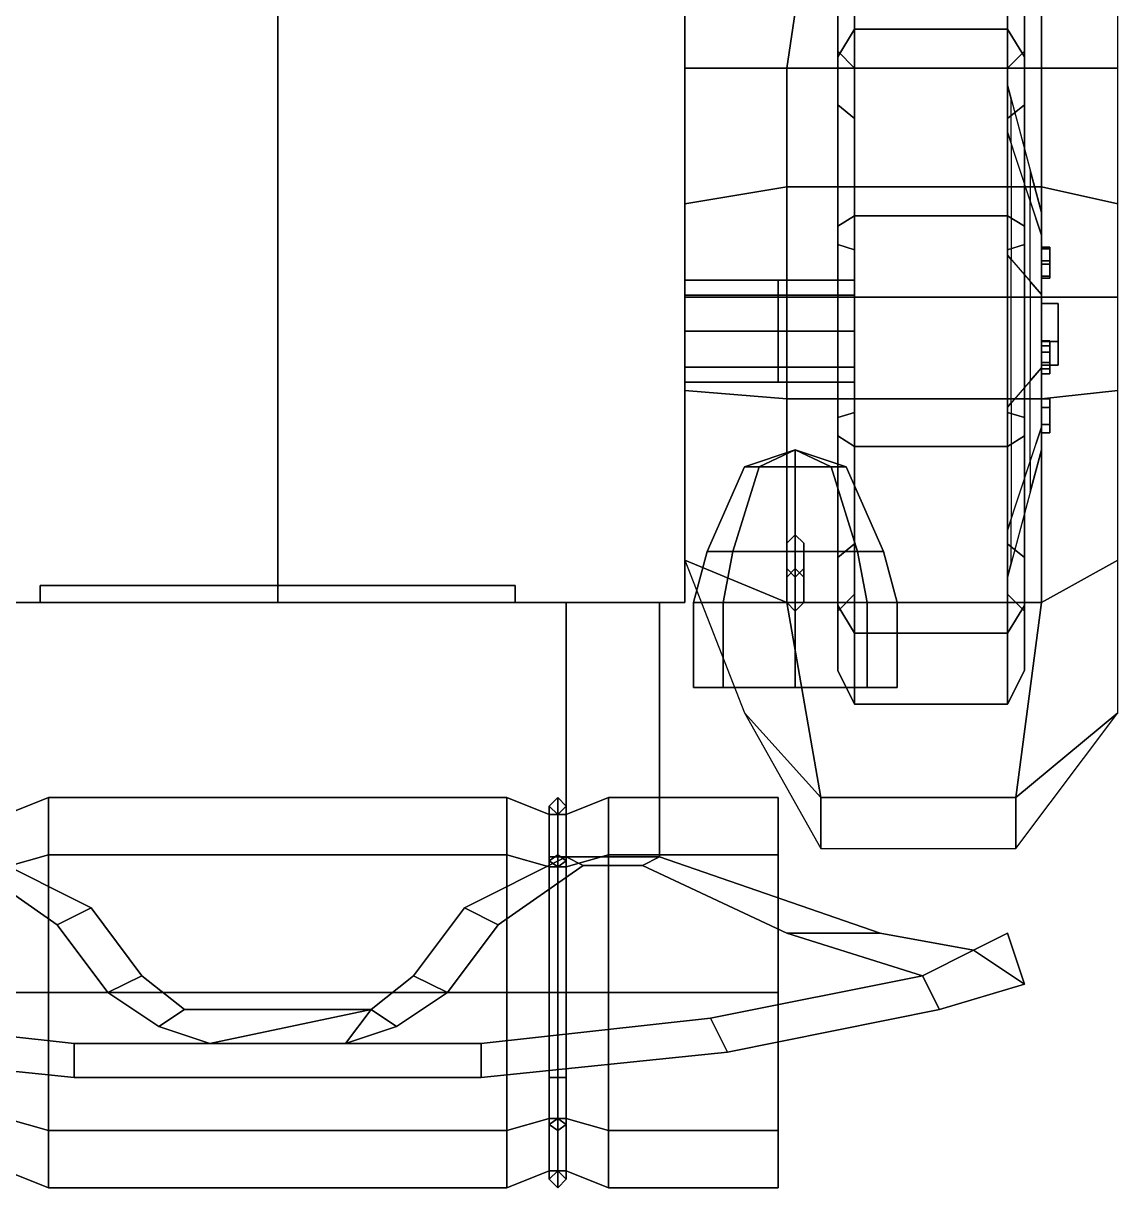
# Model space of a CAD drawing. Header units: millimetres. Extents: x -1.1 to 1.1, y -2.7 to 6.33.
# Drawn here: x -0.3 to 0.99, y -2.7 to -1.327 of the extents above; entities that cross this region are included whole.
import ezdxf

# ---------------------------------------------------------------- set-up
doc = ezdxf.new("R2010")
doc.units = ezdxf.units.MM
for name, color, linetype in [('fenders', 6, 'Continuous'), ('rope', 2, 'Continuous'), ('tent', 3, 'Continuous'), ('wheels', 2, 'Continuous')]:
    doc.layers.add(name, color=color, linetype=linetype)

msp = doc.modelspace()

# ---------------------------------------------------------------- linework, layer by layer
for points in [[(-0.48, -2.01, 0.33), (-0.48, -1.11, 0.32), (0.48, -1.11, 0.32), (0.48, -2.01, 0.33)], [(0, -1.11, 1.58), (-0.48, -1.11, 1.49), (-0.48, -2.01, 1.49), (0, -2.01, 1.58)], [(0.48, -2.01, 1.49), (0.48, -1.11, 1.49), (0, -1.11, 1.58), (0, -2.01, 1.58)], [(0.48, -2.01, 0.33), (0.48, -1.11, 0.32), (0.48, -1.11, 1.49), (0.48, -2.01, 1.49)], [(0.48, -1.63, 0.39), (0.48, -1.6476, 0.4324), (0.59, -1.6476, 0.4624), (0.59, -1.63, 0.42)], [(0.48, -1.6476, 0.3476), (0.48, -1.63, 0.39), (0.59, -1.63, 0.42), (0.59, -1.6476, 0.3776)], [(0.59, -1.6476, 0.3776), (0.59, -1.63, 0.42), (0.68, -1.63, 0.42), (0.68, -1.6476, 0.3776)], [(0.59, -1.63, 0.42), (0.59, -1.6476, 0.4624), (0.68, -1.6476, 0.4624), (0.68, -1.63, 0.42)], [(0.48, -1.6476, 0.4324), (0.48, -1.69, 0.45), (0.59, -1.69, 0.48), (0.59, -1.6476, 0.4624)], [(0.48, -1.69, 0.33), (0.48, -1.6476, 0.3476), (0.59, -1.6476, 0.3776), (0.59, -1.69, 0.36)], [(0.59, -1.69, 0.36), (0.59, -1.6476, 0.3776), (0.68, -1.6476, 0.3776), (0.68, -1.69, 0.36)], [(0.59, -1.6476, 0.4624), (0.59, -1.69, 0.48), (0.68, -1.69, 0.48), (0.68, -1.6476, 0.4624)], [(0.48, -1.69, 0.45), (0.48, -1.7324, 0.4324), (0.59, -1.7324, 0.4624), (0.59, -1.69, 0.48)], [(0.48, -1.7324, 0.3476), (0.48, -1.69, 0.33), (0.59, -1.69, 0.36), (0.59, -1.7324, 0.3776)], [(0.59, -1.7324, 0.3776), (0.59, -1.69, 0.36), (0.68, -1.69, 0.36), (0.68, -1.7324, 0.3776)], [(0.59, -1.69, 0.48), (0.59, -1.7324, 0.4624), (0.68, -1.7324, 0.4624), (0.68, -1.69, 0.48)], [(0.48, -1.7324, 0.4324), (0.48, -1.75, 0.39), (0.59, -1.75, 0.42), (0.59, -1.7324, 0.4624)], [(0.48, -1.75, 0.39), (0.48, -1.7324, 0.3476), (0.59, -1.7324, 0.3776), (0.59, -1.75, 0.42)], [(0.59, -1.75, 0.42), (0.59, -1.7324, 0.3776), (0.68, -1.7324, 0.3776), (0.68, -1.75, 0.42)], [(0.59, -1.7324, 0.4624), (0.59, -1.75, 0.42), (0.68, -1.75, 0.42), (0.68, -1.7324, 0.4624)], [(0.61, -1.83, 1.19), (0.5676, -1.85, 1.1476), (0.55, -1.85, 1.19), (0.61, -1.83, 1.19)], [(0.61, -1.83, 1.19), (0.55, -1.85, 1.19), (0.5676, -1.85, 1.2324), (0.61, -1.83, 1.19)], [(0.61, -1.83, 1.19), (0.61, -1.85, 1.13), (0.5676, -1.85, 1.1476), (0.61, -1.83, 1.19)], [(0.61, -1.83, 1.19), (0.5676, -1.85, 1.2324), (0.61, -1.85, 1.25), (0.61, -1.83, 1.19)], [(0.61, -1.83, 1.19), (0.6524, -1.85, 1.1476), (0.61, -1.85, 1.13), (0.61, -1.83, 1.19)], [(0.61, -1.83, 1.19), (0.67, -1.85, 1.19), (0.6524, -1.85, 1.1476), (0.61, -1.83, 1.19)], [(0.61, -1.83, 1.19), (0.6524, -1.85, 1.2324), (0.67, -1.85, 1.19), (0.61, -1.83, 1.19)], [(0.61, -1.83, 1.19), (0.61, -1.85, 1.25), (0.6524, -1.85, 1.2324), (0.61, -1.83, 1.19)], [(0.5676, -1.85, 1.1476), (0.5365, -1.95, 1.1165), (0.5061, -1.95, 1.19), (0.55, -1.85, 1.19)], [(0.55, -1.85, 1.19), (0.5061, -1.95, 1.19), (0.5365, -1.95, 1.2635), (0.5676, -1.85, 1.2324)], [(0.61, -1.85, 1.13), (0.61, -1.95, 1.0861), (0.5365, -1.95, 1.1165), (0.5676, -1.85, 1.1476)], [(0.5676, -1.85, 1.2324), (0.5365, -1.95, 1.2635), (0.61, -1.95, 1.2939), (0.61, -1.85, 1.25)], [(0.6524, -1.85, 1.1476), (0.6835, -1.95, 1.1165), (0.61, -1.95, 1.0861), (0.61, -1.85, 1.13)], [(0.61, -1.85, 1.25), (0.61, -1.95, 1.2939), (0.6835, -1.95, 1.2635), (0.6524, -1.85, 1.2324)], [(0.67, -1.85, 1.19), (0.7139, -1.95, 1.19), (0.6835, -1.95, 1.1165), (0.6524, -1.85, 1.1476)], [(0.6524, -1.85, 1.2324), (0.6835, -1.95, 1.2635), (0.7139, -1.95, 1.19), (0.67, -1.85, 1.19)], [(0.61, -1.93, 0.99), (0.6, -1.94, 0.99), (0.6, -1.98, 1.09), (0.61, -1.97, 1.09)], [(0.62, -1.94, 0.99), (0.61, -1.93, 0.99), (0.61, -1.97, 1.09), (0.62, -1.98, 1.09)], [(0.6, -1.94, 0.99), (0.6, -1.97, 0.99), (0.6, -2.01, 1.08), (0.6, -1.98, 1.09)], [(0.62, -1.97, 0.99), (0.62, -1.94, 0.99), (0.62, -1.98, 1.09), (0.62, -2.01, 1.08)], [(0.5365, -1.95, 1.1165), (0.5251, -2.01, 1.1051), (0.49, -2.01, 1.19), (0.5061, -1.95, 1.19)], [(0.5061, -1.95, 1.19), (0.49, -2.01, 1.19), (0.5251, -2.01, 1.2749), (0.5365, -1.95, 1.2635)], [(0.61, -1.95, 1.0861), (0.61, -2.01, 1.07), (0.5251, -2.01, 1.1051), (0.5365, -1.95, 1.1165)], [(0.5365, -1.95, 1.2635), (0.5251, -2.01, 1.2749), (0.61, -2.01, 1.31), (0.61, -1.95, 1.2939)], [(0.6835, -1.95, 1.1165), (0.6949, -2.01, 1.1051), (0.61, -2.01, 1.07), (0.61, -1.95, 1.0861)], [(0.61, -1.95, 1.2939), (0.61, -2.01, 1.31), (0.6949, -2.01, 1.2749), (0.6835, -1.95, 1.2635)], [(0.7139, -1.95, 1.19), (0.73, -2.01, 1.19), (0.6949, -2.01, 1.1051), (0.6835, -1.95, 1.1165)], [(0.6835, -1.95, 1.2635), (0.6949, -2.01, 1.2749), (0.73, -2.01, 1.19), (0.7139, -1.95, 1.19)], [(0.6, -1.97, 0.99), (0.61, -1.98, 0.99), (0.61, -2.02, 1.07), (0.6, -2.01, 1.08)], [(0.61, -1.98, 0.99), (0.62, -1.97, 0.99), (0.62, -2.01, 1.08), (0.61, -2.02, 1.07)], [(-0.28, -1.99, 0.88), (-0.28, -2.01, 0.88), (0.28, -2.01, 0.88), (0.28, -1.99, 0.88)], [(-0.28, -1.99, 1.49), (-0.28, -1.99, 0.88), (0.28, -1.99, 0.88), (0.28, -1.99, 1.49)], [(-0.28, -2.01, 1.49), (-0.28, -2.01, 0.88), (-0.28, -1.99, 0.88), (-0.28, -1.99, 1.49)], [(-0.28, -1.99, 1.49), (-0.28, -2.01, 1.39), (0.28, -2.01, 1.39), (0.28, -1.99, 1.49)], [(-0.28, -1.99, 1.42), (-0.28, -2.01, 1.32), (0.28, -2.01, 1.32), (0.28, -1.99, 1.42)], [(-0.28, -1.99, 1.36), (-0.28, -2.01, 1.26), (0.28, -2.01, 1.26), (0.28, -1.99, 1.36)], [(-0.28, -1.99, 1.3), (-0.28, -2.01, 1.2), (0.28, -2.01, 1.2), (0.28, -1.99, 1.3)], [(-0.28, -1.99, 1.24), (-0.28, -2.01, 1.14), (0.28, -2.01, 1.14), (0.28, -1.99, 1.24)], [(-0.28, -1.99, 1.18), (-0.28, -2.01, 1.08), (0.28, -2.01, 1.08), (0.28, -1.99, 1.18)], [(-0.28, -1.99, 1.12), (-0.28, -2.01, 1.02), (0.28, -2.01, 1.02), (0.28, -1.99, 1.12)], [(-0.28, -1.99, 1.06), (-0.28, -2.01, 0.96), (0.28, -2.01, 0.96), (0.28, -1.99, 1.06)], [(-0.28, -1.99, 1), (-0.28, -2.01, 0.9), (0.28, -2.01, 0.9), (0.28, -1.99, 1)], [(0.28, -1.99, 1.49), (0.28, -1.99, 0.88), (0.28, -2.01, 0.88), (0.28, -2.01, 1.49)], [(-0.28, -2.01, 0.88), (-0.48, -2.01, 0.33), (0.48, -2.01, 0.33), (0.28, -2.01, 0.88)], [(-0.48, -2.01, 1.49), (-0.48, -2.01, 0.33), (-0.28, -2.01, 0.88), (-0.28, -2.01, 1.49)], [(0, -2.01, 1.58), (-0.48, -2.01, 1.49), (-0.28, -2.01, 1.49), (0, -2.01, 1.58)], [(0, -2.01, 1.58), (-0.28, -2.01, 1.49), (0.28, -2.01, 1.49), (0, -2.01, 1.58)], [(0, -2.01, 1.58), (0.28, -2.01, 1.49), (0.48, -2.01, 1.49), (0, -2.01, 1.58)], [(0.28, -2.01, 1.49), (0.28, -2.01, 0.88), (0.48, -2.01, 0.33), (0.48, -2.01, 1.49)], [(0.34, -2.01, 0.51), (0.34, -2.31, 0.51), (0.34, -2.31, 0.57), (0.34, -2.01, 0.57)], [(0.34, -2.01, 0.57), (0.34, -2.31, 0.57), (0.45, -2.31, 0.57), (0.45, -2.01, 0.57)], [(0.45, -2.01, 0.51), (0.45, -2.31, 0.51), (0.34, -2.31, 0.51), (0.34, -2.01, 0.51)], [(0.45, -2.31, 0.57), (0.45, -2.31, 0.51), (0.45, -2.01, 0.51), (0.45, -2.01, 0.57)], [(0.49, -2.01, 1.19), (0.5251, -2.01, 1.1051), (0.5251, -2.11, 1.1051), (0.49, -2.11, 1.19)], [(0.5251, -2.01, 1.2749), (0.49, -2.01, 1.19), (0.49, -2.11, 1.19), (0.5251, -2.11, 1.2749)], [(0.5251, -2.01, 1.1051), (0.61, -2.01, 1.07), (0.61, -2.11, 1.07), (0.5251, -2.11, 1.1051)], [(0.61, -2.01, 1.31), (0.5251, -2.01, 1.2749), (0.5251, -2.11, 1.2749), (0.61, -2.11, 1.31)], [(0.61, -2.01, 1.07), (0.6949, -2.01, 1.1051), (0.6949, -2.11, 1.1051), (0.61, -2.11, 1.07)], [(0.6949, -2.01, 1.2749), (0.61, -2.01, 1.31), (0.61, -2.11, 1.31), (0.6949, -2.11, 1.2749)], [(0.6949, -2.01, 1.1051), (0.73, -2.01, 1.19), (0.73, -2.11, 1.19), (0.6949, -2.11, 1.1051)], [(0.73, -2.01, 1.19), (0.6949, -2.01, 1.2749), (0.6949, -2.11, 1.2749), (0.73, -2.11, 1.19)], [(0.5251, -2.11, 1.1051), (0.73, -2.11, 1.19), (0.6949, -2.11, 1.2749), (0.49, -2.11, 1.19)], [(0.49, -2.11, 1.19), (0.6949, -2.11, 1.2749), (0.61, -2.11, 1.31), (0.5251, -2.11, 1.2749)], [(0.61, -2.11, 1.07), (0.6949, -2.11, 1.1051), (0.73, -2.11, 1.19), (0.5251, -2.11, 1.1051)], [(-0.36, -2.32, 0.51), (-0.34, -2.31, 0.51), (-0.22, -2.37, 0.51), (-0.26, -2.39, 0.51)], [(-0.34, -2.31, 0.57), (-0.36, -2.32, 0.57), (-0.26, -2.39, 0.57), (-0.22, -2.37, 0.57)], [(-0.26, -2.39, 0.51), (-0.26, -2.39, 0.57), (-0.36, -2.32, 0.57), (-0.36, -2.32, 0.51)], [(-0.22, -2.37, 0.57), (-0.22, -2.37, 0.51), (-0.34, -2.31, 0.51), (-0.34, -2.31, 0.57)], [(0.22, -2.37, 0.51), (0.22, -2.37, 0.57), (0.34, -2.31, 0.57), (0.34, -2.31, 0.51)], [(0.34, -2.31, 0.51), (0.36, -2.32, 0.51), (0.26, -2.39, 0.51), (0.22, -2.37, 0.51)], [(0.36, -2.32, 0.57), (0.34, -2.31, 0.57), (0.22, -2.37, 0.57), (0.26, -2.39, 0.57)], [(0.26, -2.39, 0.57), (0.26, -2.39, 0.51), (0.36, -2.32, 0.51), (0.36, -2.32, 0.57)], [(0.45, -2.31, 0.51), (0.43, -2.32, 0.51), (0.36, -2.32, 0.51), (0.34, -2.31, 0.51)], [(0.43, -2.32, 0.57), (0.45, -2.31, 0.57), (0.34, -2.31, 0.57), (0.36, -2.32, 0.57)], [(0.36, -2.32, 0.57), (0.36, -2.32, 0.51), (0.43, -2.32, 0.51), (0.43, -2.32, 0.57)], [(0.45, -2.31, 0.57), (0.43, -2.32, 0.57), (0.6, -2.4, 0.57), (0.71, -2.4, 0.57)], [(0.43, -2.32, 0.51), (0.45, -2.31, 0.51), (0.71, -2.4, 0.51), (0.6, -2.4, 0.51)], [(0.43, -2.32, 0.57), (0.43, -2.32, 0.51), (0.6, -2.4, 0.51), (0.6, -2.4, 0.57)], [(0.45, -2.31, 0.51), (0.45, -2.31, 0.57), (0.71, -2.4, 0.57), (0.71, -2.4, 0.51)], [(-0.26, -2.39, 0.51), (-0.22, -2.37, 0.51), (-0.16, -2.45, 0.51), (-0.2, -2.47, 0.51)], [(-0.22, -2.37, 0.57), (-0.26, -2.39, 0.57), (-0.2, -2.47, 0.57), (-0.16, -2.45, 0.57)], [(-0.16, -2.45, 0.57), (-0.16, -2.45, 0.51), (-0.22, -2.37, 0.51), (-0.22, -2.37, 0.57)], [(0.16, -2.45, 0.51), (0.16, -2.45, 0.57), (0.22, -2.37, 0.57), (0.22, -2.37, 0.51)], [(0.22, -2.37, 0.51), (0.26, -2.39, 0.51), (0.2, -2.47, 0.51), (0.16, -2.45, 0.51)], [(0.26, -2.39, 0.57), (0.22, -2.37, 0.57), (0.16, -2.45, 0.57), (0.2, -2.47, 0.57)], [(-0.2, -2.47, 0.51), (-0.2, -2.47, 0.57), (-0.26, -2.39, 0.57), (-0.26, -2.39, 0.51)], [(0.2, -2.47, 0.57), (0.2, -2.47, 0.51), (0.26, -2.39, 0.51), (0.26, -2.39, 0.57)], [(0.6, -2.4, 0.57), (0.6, -2.4, 0.51), (0.76, -2.45, 0.51), (0.76, -2.45, 0.57)], [(0.71, -2.4, 0.57), (0.6, -2.4, 0.57), (0.76, -2.45, 0.57), (0.82, -2.42, 0.57)], [(0.6, -2.4, 0.51), (0.71, -2.4, 0.51), (0.82, -2.42, 0.51), (0.76, -2.45, 0.51)], [(0.71, -2.4, 0.51), (0.71, -2.4, 0.57), (0.82, -2.42, 0.57), (0.82, -2.42, 0.51)], [(0.82, -2.42, 0.47), (0.82, -2.42, 0.51), (0.82, -2.42, 0.51), (0.86, -2.4, 0.47)], [(0.82, -2.42, 0.51), (0.82, -2.42, 0.57), (0.86, -2.4, 0.61), (0.86, -2.4, 0.47)], [(0.82, -2.42, 0.61), (0.88, -2.46, 0.61), (0.86, -2.4, 0.61)], [(0.82, -2.42, 0.57), (0.82, -2.42, 0.61), (0.86, -2.4, 0.61)], [(0.82, -2.42, 0.47), (0.86, -2.4, 0.47), (0.86, -2.4, 0.47), (0.88, -2.46, 0.47)], [(0.86, -2.4, 0.47), (0.86, -2.4, 0.61), (0.88, -2.46, 0.61), (0.88, -2.46, 0.47)], [(0.76, -2.45, 0.51), (0.82, -2.42, 0.51), (0.82, -2.42, 0.47), (0.76, -2.45, 0.47)], [(0.76, -2.45, 0.57), (0.76, -2.45, 0.61), (0.82, -2.42, 0.61), (0.82, -2.42, 0.57)], [(0.82, -2.42, 0.61), (0.76, -2.45, 0.61), (0.78, -2.49, 0.61), (0.88, -2.46, 0.61)], [(0.76, -2.45, 0.47), (0.82, -2.42, 0.47), (0.88, -2.46, 0.47), (0.78, -2.49, 0.47)], [(-0.16, -2.45, 0.57), (-0.2, -2.47, 0.57), (-0.14, -2.51, 0.57), (-0.11, -2.49, 0.57)], [(-0.2, -2.47, 0.51), (-0.16, -2.45, 0.51), (-0.11, -2.49, 0.51), (-0.14, -2.51, 0.51)], [(-0.11, -2.49, 0.57), (-0.11, -2.49, 0.51), (-0.16, -2.45, 0.51), (-0.16, -2.45, 0.57)], [(0.11, -2.49, 0.51), (0.11, -2.49, 0.57), (0.16, -2.45, 0.57), (0.16, -2.45, 0.51)], [(0.16, -2.45, 0.51), (0.2, -2.47, 0.51), (0.14, -2.51, 0.51), (0.11, -2.49, 0.51)], [(0.2, -2.47, 0.57), (0.16, -2.45, 0.57), (0.11, -2.49, 0.57), (0.14, -2.51, 0.57)], [(0.51, -2.5, 0.47), (0.51, -2.5, 0.61), (0.76, -2.45, 0.61), (0.76, -2.45, 0.47)], [(0.76, -2.45, 0.61), (0.51, -2.5, 0.61), (0.53, -2.54, 0.61), (0.78, -2.49, 0.61)], [(0.51, -2.5, 0.47), (0.76, -2.45, 0.47), (0.78, -2.49, 0.47), (0.53, -2.54, 0.47)], [(-0.14, -2.51, 0.51), (-0.14, -2.51, 0.57), (-0.2, -2.47, 0.57), (-0.2, -2.47, 0.51)], [(0.14, -2.51, 0.57), (0.14, -2.51, 0.51), (0.2, -2.47, 0.51), (0.2, -2.47, 0.57)], [(0.88, -2.46, 0.47), (0.88, -2.46, 0.61), (0.78, -2.49, 0.61), (0.78, -2.49, 0.47)], [(-0.11, -2.49, 0.57), (-0.14, -2.51, 0.57), (-0.08, -2.53, 0.57), (0.11, -2.49, 0.57)], [(-0.14, -2.51, 0.51), (-0.11, -2.49, 0.51), (0.11, -2.49, 0.51), (-0.08, -2.53, 0.51)], [(0.11, -2.49, 0.57), (0.11, -2.49, 0.51), (-0.11, -2.49, 0.51), (-0.11, -2.49, 0.57)], [(0.08, -2.53, 0.57), (0.11, -2.49, 0.57), (0.11, -2.49, 0.57), (-0.08, -2.53, 0.57)], [(0.11, -2.49, 0.51), (0.08, -2.53, 0.51), (-0.08, -2.53, 0.51), (0.11, -2.49, 0.51)], [(0.11, -2.49, 0.51), (0.14, -2.51, 0.51), (0.08, -2.53, 0.51), (0.11, -2.49, 0.51)], [(0.14, -2.51, 0.57), (0.11, -2.49, 0.57), (0.11, -2.49, 0.57), (0.08, -2.53, 0.57)], [(0.78, -2.49, 0.47), (0.78, -2.49, 0.61), (0.53, -2.54, 0.61), (0.53, -2.54, 0.47)], [(-0.51, -2.5, 0.47), (-0.24, -2.53, 0.47), (-0.24, -2.57, 0.47), (-0.53, -2.54, 0.47)], [(-0.24, -2.53, 0.61), (-0.51, -2.5, 0.61), (-0.53, -2.54, 0.61), (-0.24, -2.57, 0.61)], [(-0.24, -2.53, 0.61), (-0.24, -2.53, 0.47), (-0.51, -2.5, 0.47), (-0.51, -2.5, 0.61)], [(-0.08, -2.53, 0.51), (-0.08, -2.53, 0.57), (-0.14, -2.51, 0.57), (-0.14, -2.51, 0.51)], [(0.08, -2.53, 0.57), (0.08, -2.53, 0.51), (0.14, -2.51, 0.51), (0.14, -2.51, 0.57)], [(0.24, -2.53, 0.47), (0.24, -2.53, 0.61), (0.51, -2.5, 0.61), (0.51, -2.5, 0.47)], [(0.51, -2.5, 0.61), (0.24, -2.53, 0.61), (0.24, -2.57, 0.61), (0.53, -2.54, 0.61)], [(0.24, -2.53, 0.47), (0.51, -2.5, 0.47), (0.53, -2.54, 0.47), (0.24, -2.57, 0.47)], [(-0.53, -2.54, 0.61), (-0.53, -2.54, 0.47), (-0.24, -2.57, 0.47), (-0.24, -2.57, 0.61)], [(0.24, -2.53, 0.61), (0.24, -2.53, 0.47), (-0.24, -2.53, 0.47), (-0.24, -2.53, 0.61)], [(-0.24, -2.53, 0.47), (0.24, -2.53, 0.47), (0.24, -2.57, 0.47), (-0.24, -2.57, 0.47)], [(0.24, -2.53, 0.61), (-0.24, -2.53, 0.61), (-0.24, -2.57, 0.61), (0.24, -2.57, 0.61)], [(0.53, -2.54, 0.47), (0.53, -2.54, 0.61), (0.24, -2.57, 0.61), (0.24, -2.57, 0.47)], [(-0.24, -2.57, 0.61), (-0.24, -2.57, 0.47), (0.24, -2.57, 0.47), (0.24, -2.57, 0.61)]]:
    msp.add_3dface(points)
at = {"layer": 'fenders'}
for points in [[(0.48, -1.11, 0.54), (0.48, -1.38, 0.8), (0.6, -1.38, 0.99), (0.64, -1.11, 0.77)], [(0.64, -1.11, 0.77), (0.6, -1.38, 0.99), (0.9, -1.38, 0.99), (0.9, -1.11, 0.77)], [(0.9, -1.11, 0.77), (0.9, -1.38, 0.99), (0.99, -1.38, 0.8), (0.99, -1.11, 0.54)], [(0.48, -1.38, 0.8), (0.48, -1.54, 0.87), (0.6, -1.52, 1.04), (0.6, -1.38, 0.99)], [(0.6, -1.38, 0.99), (0.6, -1.52, 1.04), (0.9, -1.52, 1.04), (0.9, -1.38, 0.99)], [(0.9, -1.38, 0.99), (0.9, -1.52, 1.04), (0.99, -1.54, 0.87), (0.99, -1.38, 0.8)], [(0.48, -1.54, 0.87), (0.48, -1.65, 0.9), (0.6, -1.65, 1.07), (0.6, -1.52, 1.04)], [(0.6, -1.52, 1.04), (0.6, -1.65, 1.07), (0.9, -1.65, 1.07), (0.9, -1.52, 1.04)], [(0.9, -1.52, 1.04), (0.9, -1.65, 1.07), (0.99, -1.65, 0.9), (0.99, -1.54, 0.87)], [(0.48, -1.65, 0.9), (0.48, -1.76, 0.9), (0.6, -1.77, 1.07), (0.6, -1.65, 1.07)], [(0.6, -1.65, 1.07), (0.6, -1.77, 1.07), (0.9, -1.77, 1.07), (0.9, -1.65, 1.07)], [(0.9, -1.65, 1.07), (0.9, -1.77, 1.07), (0.99, -1.76, 0.9), (0.99, -1.65, 0.9)], [(0.48, -1.76, 0.9), (0.48, -1.96, 0.85), (0.6, -2.01, 1.01), (0.6, -1.77, 1.07)], [(0.6, -1.77, 1.07), (0.6, -2.01, 1.01), (0.9, -2.01, 1.01), (0.9, -1.77, 1.07)], [(0.9, -1.77, 1.07), (0.9, -2.01, 1.01), (0.99, -1.96, 0.85), (0.99, -1.76, 0.9)], [(0.48, -1.96, 0.85), (0.55, -2.14, 0.69), (0.64, -2.24, 0.85), (0.6, -2.01, 1.01)], [(0.9, -2.01, 1.01), (0.87, -2.24, 0.85), (0.99, -2.14, 0.69), (0.99, -1.96, 0.85)], [(0.6, -2.01, 1.01), (0.64, -2.24, 0.85), (0.87, -2.24, 0.85), (0.9, -2.01, 1.01)], [(0.55, -2.14, 0.69), (0.55, -2.14, 0.69), (0.64, -2.3, 0.69), (0.64, -2.24, 0.85)], [(0.87, -2.24, 0.85), (0.87, -2.3, 0.69), (0.99, -2.14, 0.69)], [(0.64, -2.24, 0.85), (0.64, -2.3, 0.69), (0.87, -2.3, 0.69), (0.87, -2.24, 0.85)]]:
    msp.add_3dface(points, dxfattribs=at)
at = {"layer": 'rope'}
for points in [[(0.33, -2.31, 0.45), (0.32, -2.31, 0.46), (0.32, -2.25, 0.84), (0.33, -2.24, 0.84)], [(0.33, -2.24, 0.84), (0.32, -2.25, 0.84), (0.32, -2.3144, 0.9956), (0.33, -2.3074, 1.0026)], [(0.32, -2.31, 0.46), (0.33, -2.31, 0.47), (0.33, -2.26, 0.84), (0.32, -2.25, 0.84)], [(0.32, -2.25, 0.84), (0.33, -2.26, 0.84), (0.33, -2.3215, 0.9885), (0.32, -2.3144, 0.9956)], [(0.34, -2.31, 0.46), (0.33, -2.31, 0.45), (0.33, -2.24, 0.84), (0.34, -2.25, 0.84)], [(0.34, -2.25, 0.84), (0.33, -2.24, 0.84), (0.33, -2.3074, 1.0026), (0.34, -2.3144, 0.9956)], [(0.33, -2.31, 0.47), (0.34, -2.31, 0.46), (0.34, -2.25, 0.84), (0.33, -2.26, 0.84)], [(0.33, -2.26, 0.84), (0.34, -2.25, 0.84), (0.34, -2.3144, 0.9956), (0.33, -2.3215, 0.9885)], [(0.33, -2.3074, 1.0026), (0.32, -2.3144, 0.9956), (0.32, -2.47, 1.06), (0.33, -2.47, 1.07)], [(0.33, -2.31, 0.47), (0.32, -2.31, 0.46), (0.32, -2.57, 0.46), (0.33, -2.57, 0.47)], [(0.32, -2.31, 0.46), (0.33, -2.31, 0.45), (0.33, -2.57, 0.45), (0.32, -2.57, 0.46)], [(0.32, -2.3144, 0.9956), (0.33, -2.3215, 0.9885), (0.33, -2.47, 1.05), (0.32, -2.47, 1.06)], [(0.34, -2.3144, 0.9956), (0.33, -2.3074, 1.0026), (0.33, -2.47, 1.07), (0.34, -2.47, 1.06)], [(0.34, -2.31, 0.46), (0.33, -2.31, 0.47), (0.33, -2.57, 0.47), (0.34, -2.57, 0.46)], [(0.33, -2.31, 0.45), (0.34, -2.31, 0.46), (0.34, -2.57, 0.46), (0.33, -2.57, 0.45)], [(0.33, -2.3215, 0.9885), (0.34, -2.3144, 0.9956), (0.34, -2.47, 1.06), (0.33, -2.47, 1.05)], [(0.32, -2.47, 1.06), (0.33, -2.47, 1.05), (0.33, -2.6185, 0.9885), (0.32, -2.6256, 0.9956)], [(0.33, -2.47, 1.07), (0.32, -2.47, 1.06), (0.32, -2.6256, 0.9956), (0.33, -2.6326, 1.0026)], [(0.33, -2.47, 1.05), (0.34, -2.47, 1.06), (0.34, -2.6256, 0.9956), (0.33, -2.6185, 0.9885)], [(0.34, -2.47, 1.06), (0.33, -2.47, 1.07), (0.33, -2.6326, 1.0026), (0.34, -2.6256, 0.9956)], [(0.32, -2.69, 0.84), (0.33, -2.68, 0.84), (0.33, -2.57, 0.47), (0.32, -2.57, 0.46)], [(0.33, -2.7, 0.84), (0.32, -2.69, 0.84), (0.32, -2.57, 0.46), (0.33, -2.57, 0.45)], [(0.33, -2.68, 0.84), (0.34, -2.69, 0.84), (0.34, -2.57, 0.46), (0.33, -2.57, 0.47)], [(0.34, -2.69, 0.84), (0.33, -2.7, 0.84), (0.33, -2.57, 0.45), (0.34, -2.57, 0.46)], [(0.32, -2.6256, 0.9956), (0.33, -2.6185, 0.9885), (0.33, -2.68, 0.84), (0.32, -2.69, 0.84)], [(0.33, -2.6185, 0.9885), (0.34, -2.6256, 0.9956), (0.34, -2.69, 0.84), (0.33, -2.68, 0.84)], [(0.33, -2.6326, 1.0026), (0.32, -2.6256, 0.9956), (0.32, -2.69, 0.84), (0.33, -2.7, 0.84)], [(0.34, -2.6256, 0.9956), (0.33, -2.6326, 1.0026), (0.33, -2.7, 0.84), (0.34, -2.69, 0.84)]]:
    msp.add_3dface(points, dxfattribs=at)
at = {"layer": 'tent'}
for points in [[(-0.27, -2.3074, 1.0026), (-0.27, -2.24, 0.84), (-0.32, -2.26, 0.84), (-0.32, -2.3215, 0.9885)], [(-0.27, -2.24, 0.84), (-0.27, -2.3074, 0.6774), (-0.32, -2.3215, 0.6915), (-0.32, -2.26, 0.84)], [(0.27, -2.3074, 1.0026), (0.27, -2.24, 0.84), (-0.27, -2.24, 0.84), (-0.27, -2.3074, 1.0026)], [(0.27, -2.24, 0.84), (0.27, -2.3074, 0.6774), (-0.27, -2.3074, 0.6774), (-0.27, -2.24, 0.84)], [(0.27, -2.24, 0.84), (0.27, -2.3074, 1.0026), (0.32, -2.3215, 0.9885), (0.32, -2.26, 0.84)], [(0.27, -2.3074, 0.6774), (0.27, -2.24, 0.84), (0.32, -2.26, 0.84), (0.32, -2.3215, 0.6915)], [(0.39, -2.3074, 1.0026), (0.39, -2.24, 0.84), (0.34, -2.26, 0.84), (0.34, -2.3215, 0.9885)], [(0.39, -2.24, 0.84), (0.39, -2.3074, 0.6774), (0.34, -2.3215, 0.6915), (0.34, -2.26, 0.84)], [(0.39, -2.24, 0.84), (0.39, -2.3074, 1.0026), (0.59, -2.3074, 1.0026), (0.59, -2.24, 0.84)], [(0.39, -2.3074, 0.6774), (0.39, -2.24, 0.84), (0.59, -2.24, 0.84), (0.59, -2.3074, 0.6774)], [(0.59, -2.3074, 1.0026), (0.59, -2.7, 0.84), (0.59, -2.6326, 0.6774), (0.59, -2.24, 0.84)], [(0.59, -2.24, 0.84), (0.59, -2.6326, 0.6774), (0.59, -2.47, 0.61), (0.59, -2.3074, 0.6774)], [(0.32, -2.26, 0.84), (0.32, -2.3215, 0.9885), (0.34, -2.3215, 0.9885), (0.34, -2.26, 0.84)], [(0.32, -2.3215, 0.6915), (0.32, -2.26, 0.84), (0.34, -2.26, 0.84), (0.34, -2.3215, 0.6915)], [(0.32, -2.26, 0.84), (0.32, -2.3215, 0.9885), (0.34, -2.3215, 0.9885), (0.34, -2.26, 0.84)], [(0.32, -2.3215, 0.6915), (0.32, -2.26, 0.84), (0.34, -2.26, 0.84), (0.34, -2.3215, 0.6915)], [(-0.27, -2.47, 1.07), (-0.27, -2.3074, 1.0026), (-0.32, -2.3215, 0.9885), (-0.32, -2.47, 1.05)], [(-0.27, -2.3074, 0.6774), (-0.27, -2.47, 0.61), (-0.32, -2.47, 0.63), (-0.32, -2.3215, 0.6915)], [(0.27, -2.47, 1.07), (0.27, -2.3074, 1.0026), (-0.27, -2.3074, 1.0026), (-0.27, -2.47, 1.07)], [(0.27, -2.3074, 0.6774), (0.27, -2.47, 0.61), (-0.27, -2.47, 0.61), (-0.27, -2.3074, 0.6774)], [(0.27, -2.3074, 1.0026), (0.27, -2.47, 1.07), (0.32, -2.47, 1.05), (0.32, -2.3215, 0.9885)], [(0.27, -2.47, 0.61), (0.27, -2.3074, 0.6774), (0.32, -2.3215, 0.6915), (0.32, -2.47, 0.63)], [(0.39, -2.47, 1.07), (0.39, -2.3074, 1.0026), (0.34, -2.3215, 0.9885), (0.34, -2.47, 1.05)], [(0.39, -2.3074, 0.6774), (0.39, -2.47, 0.61), (0.34, -2.47, 0.63), (0.34, -2.3215, 0.6915)], [(0.39, -2.3074, 1.0026), (0.39, -2.47, 1.07), (0.59, -2.47, 1.07), (0.59, -2.3074, 1.0026)], [(0.39, -2.47, 0.61), (0.39, -2.3074, 0.6774), (0.59, -2.3074, 0.6774), (0.59, -2.47, 0.61)], [(0.59, -2.47, 1.07), (0.59, -2.6326, 1.0026), (0.59, -2.7, 0.84), (0.59, -2.3074, 1.0026)], [(0.32, -2.3215, 0.9885), (0.32, -2.47, 1.05), (0.34, -2.47, 1.05), (0.34, -2.3215, 0.9885)], [(0.32, -2.47, 0.63), (0.32, -2.3215, 0.6915), (0.34, -2.3215, 0.6915), (0.34, -2.47, 0.63)], [(0.32, -2.3215, 0.9885), (0.32, -2.47, 1.05), (0.34, -2.47, 1.05), (0.34, -2.3215, 0.9885)], [(0.32, -2.47, 0.63), (0.32, -2.3215, 0.6915), (0.34, -2.3215, 0.6915), (0.34, -2.47, 0.63)], [(-0.27, -2.6326, 1.0026), (-0.27, -2.47, 1.07), (-0.32, -2.47, 1.05), (-0.32, -2.6185, 0.9885)], [(-0.27, -2.47, 0.61), (-0.27, -2.6326, 0.6774), (-0.32, -2.6185, 0.6915), (-0.32, -2.47, 0.63)], [(0.27, -2.6326, 1.0026), (0.27, -2.47, 1.07), (-0.27, -2.47, 1.07), (-0.27, -2.6326, 1.0026)], [(0.27, -2.47, 0.61), (0.27, -2.6326, 0.6774), (-0.27, -2.6326, 0.6774), (-0.27, -2.47, 0.61)], [(0.27, -2.47, 1.07), (0.27, -2.6326, 1.0026), (0.32, -2.6185, 0.9885), (0.32, -2.47, 1.05)], [(0.27, -2.6326, 0.6774), (0.27, -2.47, 0.61), (0.32, -2.47, 0.63), (0.32, -2.6185, 0.6915)], [(0.32, -2.47, 1.05), (0.32, -2.6185, 0.9885), (0.34, -2.6185, 0.9885), (0.34, -2.47, 1.05)], [(0.32, -2.6185, 0.6915), (0.32, -2.47, 0.63), (0.34, -2.47, 0.63), (0.34, -2.6185, 0.6915)], [(0.32, -2.47, 1.05), (0.32, -2.6185, 0.9885), (0.34, -2.6185, 0.9885), (0.34, -2.47, 1.05)], [(0.32, -2.6185, 0.6915), (0.32, -2.47, 0.63), (0.34, -2.47, 0.63), (0.34, -2.6185, 0.6915)], [(0.39, -2.6326, 1.0026), (0.39, -2.47, 1.07), (0.34, -2.47, 1.05), (0.34, -2.6185, 0.9885)], [(0.39, -2.47, 0.61), (0.39, -2.6326, 0.6774), (0.34, -2.6185, 0.6915), (0.34, -2.47, 0.63)], [(0.39, -2.47, 1.07), (0.39, -2.6326, 1.0026), (0.59, -2.6326, 1.0026), (0.59, -2.47, 1.07)], [(0.39, -2.6326, 0.6774), (0.39, -2.47, 0.61), (0.59, -2.47, 0.61), (0.59, -2.6326, 0.6774)], [(-0.27, -2.7, 0.84), (-0.27, -2.6326, 1.0026), (-0.32, -2.6185, 0.9885), (-0.32, -2.68, 0.84)], [(-0.27, -2.6326, 0.6774), (-0.27, -2.7, 0.84), (-0.32, -2.68, 0.84), (-0.32, -2.6185, 0.6915)], [(0.27, -2.6326, 1.0026), (0.27, -2.7, 0.84), (0.32, -2.68, 0.84), (0.32, -2.6185, 0.9885)], [(0.27, -2.7, 0.84), (0.27, -2.6326, 0.6774), (0.32, -2.6185, 0.6915), (0.32, -2.68, 0.84)], [(0.32, -2.6185, 0.9885), (0.32, -2.68, 0.84), (0.34, -2.68, 0.84), (0.34, -2.6185, 0.9885)], [(0.32, -2.68, 0.84), (0.32, -2.6185, 0.6915), (0.34, -2.6185, 0.6915), (0.34, -2.68, 0.84)], [(0.32, -2.6185, 0.9885), (0.32, -2.68, 0.84), (0.34, -2.68, 0.84), (0.34, -2.6185, 0.9885)], [(0.32, -2.68, 0.84), (0.32, -2.6185, 0.6915), (0.34, -2.6185, 0.6915), (0.34, -2.68, 0.84)], [(0.39, -2.7, 0.84), (0.39, -2.6326, 1.0026), (0.34, -2.6185, 0.9885), (0.34, -2.68, 0.84)], [(0.39, -2.6326, 0.6774), (0.39, -2.7, 0.84), (0.34, -2.68, 0.84), (0.34, -2.6185, 0.6915)], [(0.27, -2.7, 0.84), (0.27, -2.6326, 1.0026), (-0.27, -2.6326, 1.0026), (-0.27, -2.7, 0.84)], [(0.27, -2.6326, 0.6774), (0.27, -2.7, 0.84), (-0.27, -2.7, 0.84), (-0.27, -2.6326, 0.6774)], [(0.39, -2.6326, 1.0026), (0.39, -2.7, 0.84), (0.59, -2.7, 0.84), (0.59, -2.6326, 1.0026)], [(0.39, -2.7, 0.84), (0.39, -2.6326, 0.6774), (0.59, -2.6326, 0.6774), (0.59, -2.7, 0.84)]]:
    msp.add_3dface(points, dxfattribs=at)
at = {"layer": 'wheels'}
for points in [[(0.68, -1.334, 0.6786), (0.68, -1.25, 0.42), (0.66, -1.29, 0.42), (0.66, -1.3664, 0.6551)], [(0.68, -1.25, 0.42), (0.68, -1.334, 0.1614), (0.66, -1.3664, 0.1849), (0.66, -1.29, 0.42)], [(0.68, -1.25, 0.42), (0.68, -1.334, 0.6786), (0.86, -1.334, 0.6786), (0.86, -1.25, 0.42)], [(0.68, -1.334, 0.1614), (0.68, -1.25, 0.42), (0.86, -1.25, 0.42), (0.86, -1.334, 0.1614)], [(0.86, -1.25, 0.42), (0.86, -1.334, 0.6786), (0.88, -1.3664, 0.6551), (0.88, -1.29, 0.42)], [(0.86, -1.334, 0.1614), (0.86, -1.25, 0.42), (0.88, -1.29, 0.42), (0.88, -1.3664, 0.1849)], [(0.66, -1.3664, 0.6551), (0.66, -1.29, 0.42), (0.66, -1.36, 0.42), (0.66, -1.423, 0.614)], [(0.66, -1.29, 0.42), (0.66, -1.3664, 0.1849), (0.66, -1.423, 0.226), (0.66, -1.36, 0.42)], [(0.88, -1.29, 0.42), (0.88, -1.3664, 0.6551), (0.88, -1.423, 0.614), (0.88, -1.36, 0.42)], [(0.88, -1.3664, 0.1849), (0.88, -1.29, 0.42), (0.88, -1.36, 0.42), (0.88, -1.423, 0.226)], [(0.68, -1.554, 0.8385), (0.68, -1.334, 0.6786), (0.66, -1.3664, 0.6551), (0.66, -1.5664, 0.8004)], [(0.68, -1.334, 0.1614), (0.68, -1.554, 0.0015), (0.66, -1.5664, 0.0396), (0.66, -1.3664, 0.1849)], [(0.68, -1.334, 0.6786), (0.68, -1.554, 0.8385), (0.86, -1.554, 0.8385), (0.86, -1.334, 0.6786)], [(0.68, -1.554, 0.0015), (0.68, -1.334, 0.1614), (0.86, -1.334, 0.1614), (0.86, -1.554, 0.0015)], [(0.86, -1.334, 0.6786), (0.86, -1.554, 0.8385), (0.88, -1.5664, 0.8004), (0.88, -1.3664, 0.6551)], [(0.86, -1.554, 0.0015), (0.86, -1.334, 0.1614), (0.88, -1.3664, 0.1849), (0.88, -1.5664, 0.0396)], [(0.68, -1.38, 0.42), (0.68, -1.4392, 0.6022), (0.66, -1.423, 0.614), (0.66, -1.36, 0.42)], [(0.68, -1.4392, 0.2378), (0.68, -1.38, 0.42), (0.66, -1.36, 0.42), (0.66, -1.423, 0.226)], [(0.66, -1.5664, 0.8004), (0.66, -1.3664, 0.6551), (0.66, -1.423, 0.614), (0.66, -1.588, 0.7338)], [(0.66, -1.3664, 0.1849), (0.66, -1.5664, 0.0396), (0.66, -1.588, 0.1062), (0.66, -1.423, 0.226)], [(0.86, -1.4392, 0.6022), (0.86, -1.38, 0.42), (0.88, -1.36, 0.42), (0.88, -1.423, 0.614)], [(0.86, -1.38, 0.42), (0.86, -1.4392, 0.2378), (0.88, -1.423, 0.226), (0.88, -1.36, 0.42)], [(0.88, -1.3664, 0.6551), (0.88, -1.5664, 0.8004), (0.88, -1.588, 0.7338), (0.88, -1.423, 0.614)], [(0.88, -1.5664, 0.0396), (0.88, -1.3664, 0.1849), (0.88, -1.423, 0.226), (0.88, -1.588, 0.1062)], [(0.68, -1.4392, 0.6022), (0.68, -1.38, 0.42), (0.68, -2, 0.42), (0.68, -1.9408, 0.6022)], [(0.68, -1.38, 0.42), (0.68, -1.4392, 0.2378), (0.68, -1.9408, 0.2378), (0.68, -2, 0.42)], [(0.86, -1.38, 0.42), (0.86, -1.4392, 0.6022), (0.86, -1.4554, 0.5905), (0.86, -1.4, 0.42)], [(0.86, -1.4392, 0.2378), (0.86, -1.38, 0.42), (0.86, -1.4, 0.42), (0.86, -1.4554, 0.2495)], [(0.86, -1.4, 0.42), (0.86, -1.4554, 0.5905), (0.8644, -1.4688, 0.5807), (0.8644, -1.4166, 0.42)], [(0.9, -1.55, 0.42), (0.9, -1.5767, 0.3377), (0.86, -1.4554, 0.2495), (0.86, -1.4, 0.42)], [(0.68, -1.4392, 0.6022), (0.68, -1.5942, 0.7148), (0.66, -1.588, 0.7338), (0.66, -1.423, 0.614)], [(0.68, -1.5942, 0.1252), (0.68, -1.4392, 0.2378), (0.66, -1.423, 0.226), (0.66, -1.588, 0.1062)], [(0.86, -1.5942, 0.7148), (0.86, -1.4392, 0.6022), (0.88, -1.423, 0.614), (0.88, -1.588, 0.7338)], [(0.86, -1.4392, 0.2378), (0.86, -1.5942, 0.1252), (0.88, -1.588, 0.1062), (0.88, -1.423, 0.226)], [(0.68, -1.7858, 0.7148), (0.68, -1.5942, 0.7148), (0.68, -1.4392, 0.6022), (0.68, -1.9408, 0.6022)], [(0.68, -1.5942, 0.1252), (0.68, -1.7858, 0.1252), (0.68, -1.9408, 0.2378), (0.68, -1.4392, 0.2378)], [(0.86, -1.4392, 0.6022), (0.86, -1.5942, 0.7148), (0.86, -1.6004, 0.6958), (0.86, -1.4554, 0.5905)], [(0.86, -1.5942, 0.1252), (0.86, -1.4392, 0.2378), (0.86, -1.4554, 0.2495), (0.86, -1.6004, 0.1442)], [(0.9, -1.6467, 0.5531), (0.9, -1.5767, 0.5023), (0.86, -1.4554, 0.5905), (0.86, -1.6004, 0.6958)], [(0.86, -1.6004, 0.1442), (0.86, -1.4554, 0.2495), (0.8644, -1.4688, 0.2593), (0.8644, -1.6055, 0.16)], [(0.9, -1.5767, 0.5023), (0.9, -1.55, 0.42), (0.8869, -1.5007, 0.42), (0.8869, -1.5369, 0.5312)], [(0.9, -1.5767, 0.3377), (0.9, -1.6467, 0.2869), (0.8869, -1.6315, 0.24), (0.8869, -1.5369, 0.3088)], [(0.9, -1.55, 0.42), (0.9, -1.5767, 0.5023), (0.9, -1.6576, 0.4435), (0.9, -1.6576, 0.3965)], [(0.9, -1.5767, 0.3377), (0.9, -1.55, 0.42), (0.9, -1.6576, 0.3965)], [(0.68, -1.826, 0.8385), (0.68, -1.554, 0.8385), (0.66, -1.5664, 0.8004), (0.66, -1.8136, 0.8004)], [(0.68, -1.554, 0.0015), (0.68, -1.826, 0.0015), (0.66, -1.8136, 0.0396), (0.66, -1.5664, 0.0396)], [(0.68, -1.554, 0.8385), (0.68, -1.826, 0.8385), (0.86, -1.826, 0.8385), (0.86, -1.554, 0.8385)], [(0.68, -1.826, 0.0015), (0.68, -1.554, 0.0015), (0.86, -1.554, 0.0015), (0.86, -1.826, 0.0015)], [(0.86, -1.554, 0.8385), (0.86, -1.826, 0.8385), (0.88, -1.8136, 0.8004), (0.88, -1.5664, 0.8004)], [(0.86, -1.826, 0.0015), (0.86, -1.554, 0.0015), (0.88, -1.5664, 0.0396), (0.88, -1.8136, 0.0396)], [(0.66, -1.8136, 0.8004), (0.66, -1.5664, 0.8004), (0.66, -1.588, 0.7338), (0.66, -1.792, 0.7338)], [(0.66, -1.5664, 0.0396), (0.66, -1.8136, 0.0396), (0.66, -1.792, 0.1062), (0.66, -1.588, 0.1062)], [(0.88, -1.5664, 0.8004), (0.88, -1.8136, 0.8004), (0.88, -1.792, 0.7338), (0.88, -1.588, 0.7338)], [(0.88, -1.8136, 0.0396), (0.88, -1.5664, 0.0396), (0.88, -1.588, 0.1062), (0.88, -1.792, 0.1062)], [(0.9, -1.5767, 0.5023), (0.9, -1.6467, 0.5531), (0.9, -1.6576, 0.4435)], [(0.9, -1.6467, 0.2869), (0.9, -1.5767, 0.3377), (0.9, -1.6576, 0.3965), (0.9, -1.7024, 0.382)], [(0.68, -1.5942, 0.7148), (0.68, -1.7858, 0.7148), (0.66, -1.792, 0.7338), (0.66, -1.588, 0.7338)], [(0.68, -1.7858, 0.1252), (0.68, -1.5942, 0.1252), (0.66, -1.588, 0.1062), (0.66, -1.792, 0.1062)], [(0.86, -1.7858, 0.7148), (0.86, -1.5942, 0.7148), (0.88, -1.588, 0.7338), (0.88, -1.792, 0.7338)], [(0.86, -1.5942, 0.1252), (0.86, -1.7858, 0.1252), (0.88, -1.792, 0.1062), (0.88, -1.588, 0.1062)], [(0.9, -1.5908, 0.4706), (0.9, -1.5929, 0.4905), (0.91, -1.5929, 0.4905), (0.91, -1.5908, 0.4706)], [(0.9, -1.607, 0.4589), (0.9, -1.5908, 0.4706), (0.91, -1.5908, 0.4706), (0.91, -1.607, 0.4589)], [(0.9, -1.5908, 0.3694), (0.9, -1.607, 0.3811), (0.91, -1.607, 0.3811), (0.91, -1.5908, 0.3694)], [(0.9, -1.5929, 0.3495), (0.9, -1.5908, 0.3694), (0.91, -1.5908, 0.3694), (0.91, -1.5929, 0.3495)], [(0.91, -1.5929, 0.4905), (0.91, -1.6253, 0.467), (0.91, -1.607, 0.4589), (0.91, -1.5908, 0.4706)], [(0.91, -1.5908, 0.3694), (0.91, -1.607, 0.3811), (0.91, -1.6253, 0.373), (0.91, -1.5929, 0.3495)], [(0.86, -1.5942, 0.7148), (0.86, -1.7858, 0.7148), (0.86, -1.7796, 0.6958), (0.86, -1.6004, 0.6958)], [(0.86, -1.7858, 0.1252), (0.86, -1.5942, 0.1252), (0.86, -1.6004, 0.1442), (0.86, -1.7796, 0.1442)], [(0.86, -1.6004, 0.6958), (0.86, -1.7796, 0.6958), (0.8644, -1.7745, 0.68), (0.8644, -1.6055, 0.68)], [(0.9, -1.6467, 0.2869), (0.9, -1.7333, 0.2869), (0.86, -1.7796, 0.1442), (0.86, -1.6004, 0.1442)], [(0.9, -1.5929, 0.4905), (0.9, -1.6112, 0.4987), (0.91, -1.6112, 0.4987), (0.91, -1.5929, 0.4905)], [(0.9, -1.6112, 0.3413), (0.9, -1.5929, 0.3495), (0.91, -1.5929, 0.3495), (0.91, -1.6112, 0.3413)], [(0.91, -1.6112, 0.4987), (0.91, -1.6274, 0.4869), (0.91, -1.6253, 0.467), (0.91, -1.5929, 0.4905)], [(0.91, -1.5929, 0.3495), (0.91, -1.6253, 0.373), (0.91, -1.6274, 0.3531), (0.91, -1.6112, 0.3413)], [(0.9, -1.6253, 0.467), (0.9, -1.607, 0.4589), (0.91, -1.607, 0.4589), (0.91, -1.6253, 0.467)], [(0.9, -1.607, 0.3811), (0.9, -1.6253, 0.373), (0.91, -1.6253, 0.373), (0.91, -1.607, 0.3811)], [(0.9, -1.6112, 0.4987), (0.9, -1.6274, 0.4869), (0.91, -1.6274, 0.4869), (0.91, -1.6112, 0.4987)], [(0.9, -1.6274, 0.3531), (0.9, -1.6112, 0.3413), (0.91, -1.6112, 0.3413), (0.91, -1.6274, 0.3531)], [(0.9, -1.7333, 0.5531), (0.9, -1.6467, 0.5531), (0.8869, -1.6315, 0.6), (0.8869, -1.7485, 0.6)], [(0.9, -1.6274, 0.4869), (0.9, -1.6253, 0.467), (0.91, -1.6253, 0.467), (0.91, -1.6274, 0.4869)], [(0.9, -1.6253, 0.373), (0.9, -1.6274, 0.3531), (0.91, -1.6274, 0.3531), (0.91, -1.6253, 0.373)], [(0.9, -1.6467, 0.5531), (0.9, -1.7333, 0.5531), (0.9, -1.7024, 0.458), (0.9, -1.6576, 0.4435)], [(0.9, -1.7333, 0.2869), (0.9, -1.6467, 0.2869), (0.9, -1.7024, 0.382)], [(0.9, -1.6576, 0.4435), (0.9, -1.7024, 0.458), (0.92, -1.7024, 0.458), (0.92, -1.6576, 0.4435)], [(0.9, -1.7024, 0.382), (0.9, -1.6576, 0.3965), (0.92, -1.6576, 0.3965), (0.92, -1.7024, 0.382)], [(0.9, -1.6576, 0.3965), (0.9, -1.6576, 0.4435), (0.92, -1.6576, 0.4435), (0.92, -1.6576, 0.3965)], [(0.92, -1.73, 0.42), (0.92, -1.6576, 0.4435), (0.92, -1.7024, 0.458)], [(0.92, -1.7024, 0.382), (0.92, -1.6576, 0.3965), (0.92, -1.6576, 0.4435), (0.92, -1.73, 0.42)], [(0.9, -1.7013, 0.5109), (0.9, -1.7075, 0.53), (0.91, -1.7075, 0.53), (0.91, -1.7013, 0.5109)], [(0.9, -1.7147, 0.4961), (0.9, -1.7013, 0.5109), (0.91, -1.7013, 0.5109), (0.91, -1.7147, 0.4961)], [(0.9, -1.7013, 0.3291), (0.9, -1.7147, 0.3439), (0.91, -1.7147, 0.3439), (0.91, -1.7013, 0.3291)], [(0.9, -1.7075, 0.31), (0.9, -1.7013, 0.3291), (0.91, -1.7013, 0.3291), (0.91, -1.7075, 0.31)], [(0.9, -1.7024, 0.458), (0.9, -1.73, 0.42), (0.92, -1.73, 0.42), (0.92, -1.7024, 0.458)], [(0.9, -1.8033, 0.5023), (0.9, -1.83, 0.42), (0.9, -1.73, 0.42), (0.9, -1.7024, 0.458)], [(0.9, -1.7333, 0.5531), (0.9, -1.8033, 0.5023), (0.9, -1.7024, 0.458)], [(0.9, -1.73, 0.42), (0.9, -1.7024, 0.382), (0.92, -1.7024, 0.382), (0.92, -1.73, 0.42)], [(0.9, -1.8033, 0.3377), (0.9, -1.7333, 0.2869), (0.9, -1.7024, 0.382), (0.9, -1.73, 0.42)], [(0.91, -1.7271, 0.5341), (0.91, -1.7147, 0.4961), (0.91, -1.7013, 0.5109), (0.91, -1.7075, 0.53)], [(0.91, -1.7075, 0.31), (0.91, -1.7013, 0.3291), (0.91, -1.7147, 0.3439), (0.91, -1.7271, 0.3059)], [(0.9, -1.7075, 0.53), (0.9, -1.7271, 0.5341), (0.91, -1.7271, 0.5341), (0.91, -1.7075, 0.53)], [(0.9, -1.7271, 0.3059), (0.9, -1.7075, 0.31), (0.91, -1.7075, 0.31), (0.91, -1.7271, 0.3059)], [(0.9, -1.7343, 0.5002), (0.9, -1.7147, 0.4961), (0.91, -1.7147, 0.4961), (0.91, -1.7343, 0.5002)], [(0.9, -1.7147, 0.3439), (0.9, -1.7343, 0.3398), (0.91, -1.7343, 0.3398), (0.91, -1.7147, 0.3439)], [(0.91, -1.7405, 0.5193), (0.91, -1.7343, 0.5002), (0.91, -1.7147, 0.4961), (0.91, -1.7271, 0.5341)], [(0.91, -1.7271, 0.3059), (0.91, -1.7147, 0.3439), (0.91, -1.7343, 0.3398), (0.91, -1.7405, 0.3207)], [(0.9, -1.7271, 0.5341), (0.9, -1.7405, 0.5193), (0.91, -1.7405, 0.5193), (0.91, -1.7271, 0.5341)], [(0.9, -1.7405, 0.3207), (0.9, -1.7271, 0.3059), (0.91, -1.7271, 0.3059), (0.91, -1.7405, 0.3207)], [(0.9, -1.8033, 0.5023), (0.9, -1.7333, 0.5531), (0.86, -1.7796, 0.6958), (0.86, -1.9246, 0.5905)], [(0.9, -1.7333, 0.2869), (0.9, -1.8033, 0.3377), (0.8869, -1.8431, 0.3088), (0.8869, -1.7485, 0.24)], [(0.9, -1.83, 0.42), (0.9, -1.8033, 0.3377), (0.9, -1.73, 0.42)], [(0.9, -1.7405, 0.5193), (0.9, -1.7343, 0.5002), (0.91, -1.7343, 0.5002), (0.91, -1.7405, 0.5193)], [(0.9, -1.7343, 0.3398), (0.9, -1.7405, 0.3207), (0.91, -1.7405, 0.3207), (0.91, -1.7343, 0.3398)], [(0.9, -1.78, 0.4027), (0.9, -1.77, 0.42), (0.91, -1.77, 0.42), (0.91, -1.78, 0.4027)], [(0.9, -1.77, 0.42), (0.9, -1.78, 0.4373), (0.91, -1.78, 0.4373), (0.91, -1.77, 0.42)], [(0.91, -1.8, 0.4027), (0.91, -1.78, 0.4027), (0.91, -1.77, 0.42), (0.91, -1.81, 0.42)], [(0.91, -1.81, 0.42), (0.91, -1.77, 0.42), (0.91, -1.78, 0.4373), (0.91, -1.8, 0.4373)], [(0.86, -1.9246, 0.2495), (0.86, -1.7796, 0.1442), (0.8644, -1.7745, 0.16), (0.8644, -1.9112, 0.2593)], [(0.86, -1.7858, 0.7148), (0.86, -1.9408, 0.6022), (0.86, -1.9246, 0.5905), (0.86, -1.7796, 0.6958)], [(0.86, -1.9408, 0.2378), (0.86, -1.7858, 0.1252), (0.86, -1.7796, 0.1442), (0.86, -1.9246, 0.2495)], [(0.9, -1.8, 0.4027), (0.9, -1.78, 0.4027), (0.91, -1.78, 0.4027), (0.91, -1.8, 0.4027)], [(0.9, -1.78, 0.4373), (0.9, -1.8, 0.4373), (0.91, -1.8, 0.4373), (0.91, -1.78, 0.4373)], [(0.68, -1.7858, 0.7148), (0.68, -1.9408, 0.6022), (0.66, -1.957, 0.614), (0.66, -1.792, 0.7338)], [(0.68, -1.9408, 0.2378), (0.68, -1.7858, 0.1252), (0.66, -1.792, 0.1062), (0.66, -1.957, 0.226)], [(0.66, -2.0136, 0.6551), (0.66, -1.8136, 0.8004), (0.66, -1.792, 0.7338), (0.66, -1.957, 0.614)], [(0.66, -1.8136, 0.0396), (0.66, -2.0136, 0.1849), (0.66, -1.957, 0.226), (0.66, -1.792, 0.1062)], [(0.86, -1.9408, 0.6022), (0.86, -1.7858, 0.7148), (0.88, -1.792, 0.7338), (0.88, -1.957, 0.614)], [(0.86, -1.7858, 0.1252), (0.86, -1.9408, 0.2378), (0.88, -1.957, 0.226), (0.88, -1.792, 0.1062)], [(0.88, -1.8136, 0.8004), (0.88, -2.0136, 0.6551), (0.88, -1.957, 0.614), (0.88, -1.792, 0.7338)], [(0.88, -2.0136, 0.1849), (0.88, -1.8136, 0.0396), (0.88, -1.792, 0.1062), (0.88, -1.957, 0.226)], [(0.9, -1.8033, 0.3377), (0.9, -1.83, 0.42), (0.86, -1.98, 0.42), (0.86, -1.9246, 0.2495)], [(0.9, -1.83, 0.42), (0.9, -1.8033, 0.5023), (0.8869, -1.8431, 0.5312), (0.8869, -1.8793, 0.42)], [(0.9, -1.81, 0.42), (0.9, -1.8, 0.4027), (0.91, -1.8, 0.4027), (0.91, -1.81, 0.42)], [(0.9, -1.8, 0.4373), (0.9, -1.81, 0.42), (0.91, -1.81, 0.42), (0.91, -1.8, 0.4373)], [(0.68, -2.046, 0.6786), (0.68, -1.826, 0.8385), (0.66, -1.8136, 0.8004), (0.66, -2.0136, 0.6551)], [(0.68, -1.826, 0.0015), (0.68, -2.046, 0.1614), (0.66, -2.0136, 0.1849), (0.66, -1.8136, 0.0396)], [(0.68, -1.826, 0.8385), (0.68, -2.046, 0.6786), (0.86, -2.046, 0.6786), (0.86, -1.826, 0.8385)], [(0.68, -2.046, 0.1614), (0.68, -1.826, 0.0015), (0.86, -1.826, 0.0015), (0.86, -2.046, 0.1614)], [(0.86, -1.826, 0.8385), (0.86, -2.046, 0.6786), (0.88, -2.0136, 0.6551), (0.88, -1.8136, 0.8004)], [(0.86, -2.046, 0.1614), (0.86, -1.826, 0.0015), (0.88, -1.8136, 0.0396), (0.88, -2.0136, 0.1849)], [(0.86, -1.9246, 0.5905), (0.86, -1.98, 0.42), (0.8644, -1.9634, 0.42), (0.8644, -1.9112, 0.5807)], [(0.86, -1.9408, 0.6022), (0.86, -2, 0.42), (0.86, -1.98, 0.42), (0.86, -1.9246, 0.5905)], [(0.86, -2, 0.42), (0.86, -1.9408, 0.2378), (0.86, -1.9246, 0.2495), (0.86, -1.98, 0.42)], [(0.68, -1.9408, 0.6022), (0.68, -2, 0.42), (0.66, -2.02, 0.42), (0.66, -1.957, 0.614)], [(0.68, -2, 0.42), (0.68, -1.9408, 0.2378), (0.66, -1.957, 0.226), (0.66, -2.02, 0.42)], [(0.86, -2, 0.42), (0.86, -1.9408, 0.6022), (0.88, -1.957, 0.614), (0.88, -2.02, 0.42)], [(0.86, -1.9408, 0.2378), (0.86, -2, 0.42), (0.88, -2.02, 0.42), (0.88, -1.957, 0.226)], [(0.66, -2.09, 0.42), (0.66, -2.0136, 0.6551), (0.66, -1.957, 0.614), (0.66, -2.02, 0.42)], [(0.66, -2.0136, 0.1849), (0.66, -2.09, 0.42), (0.66, -2.02, 0.42), (0.66, -1.957, 0.226)], [(0.88, -2.0136, 0.6551), (0.88, -2.09, 0.42), (0.88, -2.02, 0.42), (0.88, -1.957, 0.614)], [(0.88, -2.09, 0.42), (0.88, -2.0136, 0.1849), (0.88, -1.957, 0.226), (0.88, -2.02, 0.42)], [(0.68, -2.13, 0.42), (0.68, -2.046, 0.6786), (0.66, -2.0136, 0.6551), (0.66, -2.09, 0.42)], [(0.68, -2.046, 0.1614), (0.68, -2.13, 0.42), (0.66, -2.09, 0.42), (0.66, -2.0136, 0.1849)], [(0.86, -2.046, 0.6786), (0.86, -2.13, 0.42), (0.88, -2.09, 0.42), (0.88, -2.0136, 0.6551)], [(0.86, -2.13, 0.42), (0.86, -2.046, 0.1614), (0.88, -2.0136, 0.1849), (0.88, -2.09, 0.42)], [(0.68, -2.046, 0.6786), (0.68, -2.13, 0.42), (0.86, -2.13, 0.42), (0.86, -2.046, 0.6786)], [(0.68, -2.13, 0.42), (0.68, -2.046, 0.1614), (0.86, -2.046, 0.1614), (0.86, -2.13, 0.42)]]:
    msp.add_3dface(points, dxfattribs=at)

doc.saveas('drawing.dxf')
